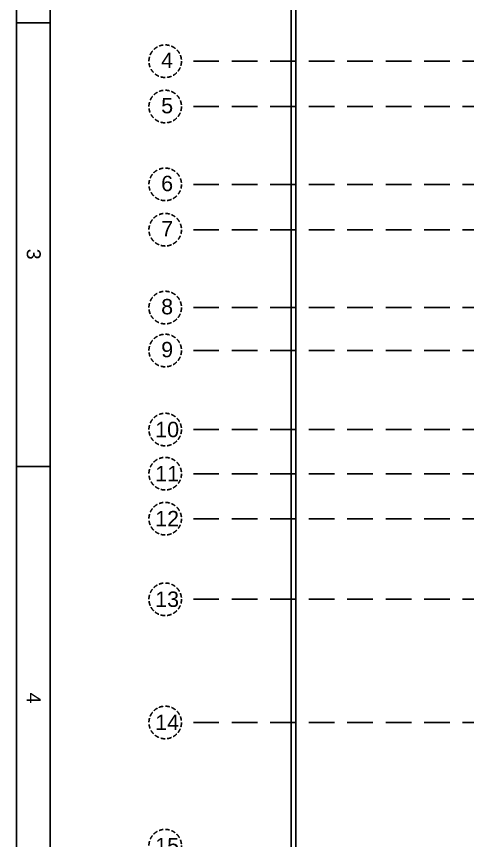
# Model space of a CAD drawing. Extents: x 11598203 to 11995143, y -3849975 to -3698974.
# Drawn here: x 11914155 to 11927345, y -3790851 to -3766770 of the extents above; entities that cross this region are included whole.
import ezdxf
from ezdxf.enums import TextEntityAlignment as Align

# ---------------------------------------------------------------- set-up
doc = ezdxf.new("R2010")
doc.units = 0
doc.header["$MEASUREMENT"] = 0
doc.linetypes.add('HIDDEN', pattern=[0.375, 0.25, -0.125])
doc.layers.get('0').update_dxf_attribs({"linetype": 'CONTINUOUS'})
doc.layers.add('GRID LINES', color=9, linetype='CONTINUOUS')
doc.layers.add('SECTION', color=8, linetype='CONTINUOUS')
doc.styles.add('ROMANS', font='arial.ttf')
doc.styles.get("Standard").update_dxf_attribs({"font": 'arial.ttf'})

# ---------------------------------------------------------------- blocks, each defined once
blk = doc.blocks.new('8TH FLOOR')
at = {"layer": 'GRID LINES', "color": 138, "linetype": 'HIDDEN', "ltscale": 3000}
for p, q in [((5023, 41095), (-57949, 41095)), ((5023, 39770), (-57949, 39770)), ((5023, 37495), (-57949, 37495)), ((5023, 36170), (-57949, 36170)), ((5023, 33895), (-57949, 33895)), ((5023, 32640), (-57949, 32640)), ((5023, 30330), (-57949, 30330)), ((5023, 29040), (-57949, 29040)), ((5023, 27725), (-57949, 27725)), ((5023, 25370), (-57949, 25370)), ((5023, 21770), (-57949, 21770))]:
    blk.add_line(p, q, dxfattribs=at)
at = {"layer": 'GRID LINES', "color": 138, "linetype": 'HIDDEN', "ltscale": 500}
for centre in [(-58425, 41095), (-58425, 39770), (-58425, 37495), (-58425, 36170), (-58425, 33895), (-58425, 32640), (-58425, 30330), (-58425, 29040), (-58425, 27725), (-58425, 25370), (-58425, 21770), (-58425, 18170)]:
    blk.add_circle(centre, 476, dxfattribs=at)
at = {"layer": 'SECTION', "color": 1, "ltscale": 500}
for p, q in [((-54737, -19716), (-54737, 57831)), ((-54606, -19716), (-54606, 57831))]:
    blk.add_line(p, q, dxfattribs=at)
at = {"layer": 'GRID LINES', "color": 138, "linetype": 'HIDDEN', "ltscale": 500, "char_height": 450, "width": 683.76, "attachment_point": 1}
for s, insert in [('4', (-58543, 41347)), ('5', (-58543, 40022)), ('6', (-58543, 37747)), ('7', (-58543, 36422)), ('8', (-58543, 34147)), ('9', (-58543, 32892)), ('10', (-58718, 30557)), ('11', (-58718, 29267)), ('12', (-58718, 27952)), ('13', (-58718, 25597)), ('14', (-58718, 21997)), ('15', (-58718, 18397))]:
    blk.add_mtext(s, dxfattribs=dict(at, insert=insert))

msp = doc.modelspace()

# ---------------------------------------------------------------- linework, layer by layer
at = {"color": 7, "lineweight": 25}
msp.add_line((11914154.8, -3849974.7), (11914154.8, -3741077), dxfattribs=at)
at = {"lineweight": 25}
msp.add_line((11915138.7, -3848990.8), (11915138.7, -3741995.3), dxfattribs=at)
at = {"color": 0, "lineweight": 25}
for p, q in [((11914154.8, -3766953.7), (11915138.7, -3766953.7)), ((11914154.8, -3779924.8), (11915138.7, -3779924.8))]:
    msp.add_line(p, q, dxfattribs=at)

# ---------------------------------------------------------------- block references
at = {"layer": 'SECTION', "color": 0, "ltscale": 500}
msp.add_blockref('8TH FLOOR', (11976929.2, -3809171.3), dxfattribs=at)

# ---------------------------------------------------------------- texts
at = {"color": 0, "lineweight": 20, "style": 'ROMANS', "width": 1}
for s, p in [('3', (11914661.6, -3773715.8)), ('4', (11914661.6, -3786687))]:
    msp.add_text(s, height=407.8, rotation=270, dxfattribs=at).set_placement(p, align=Align.MIDDLE)

doc.saveas('drawing.dxf')
